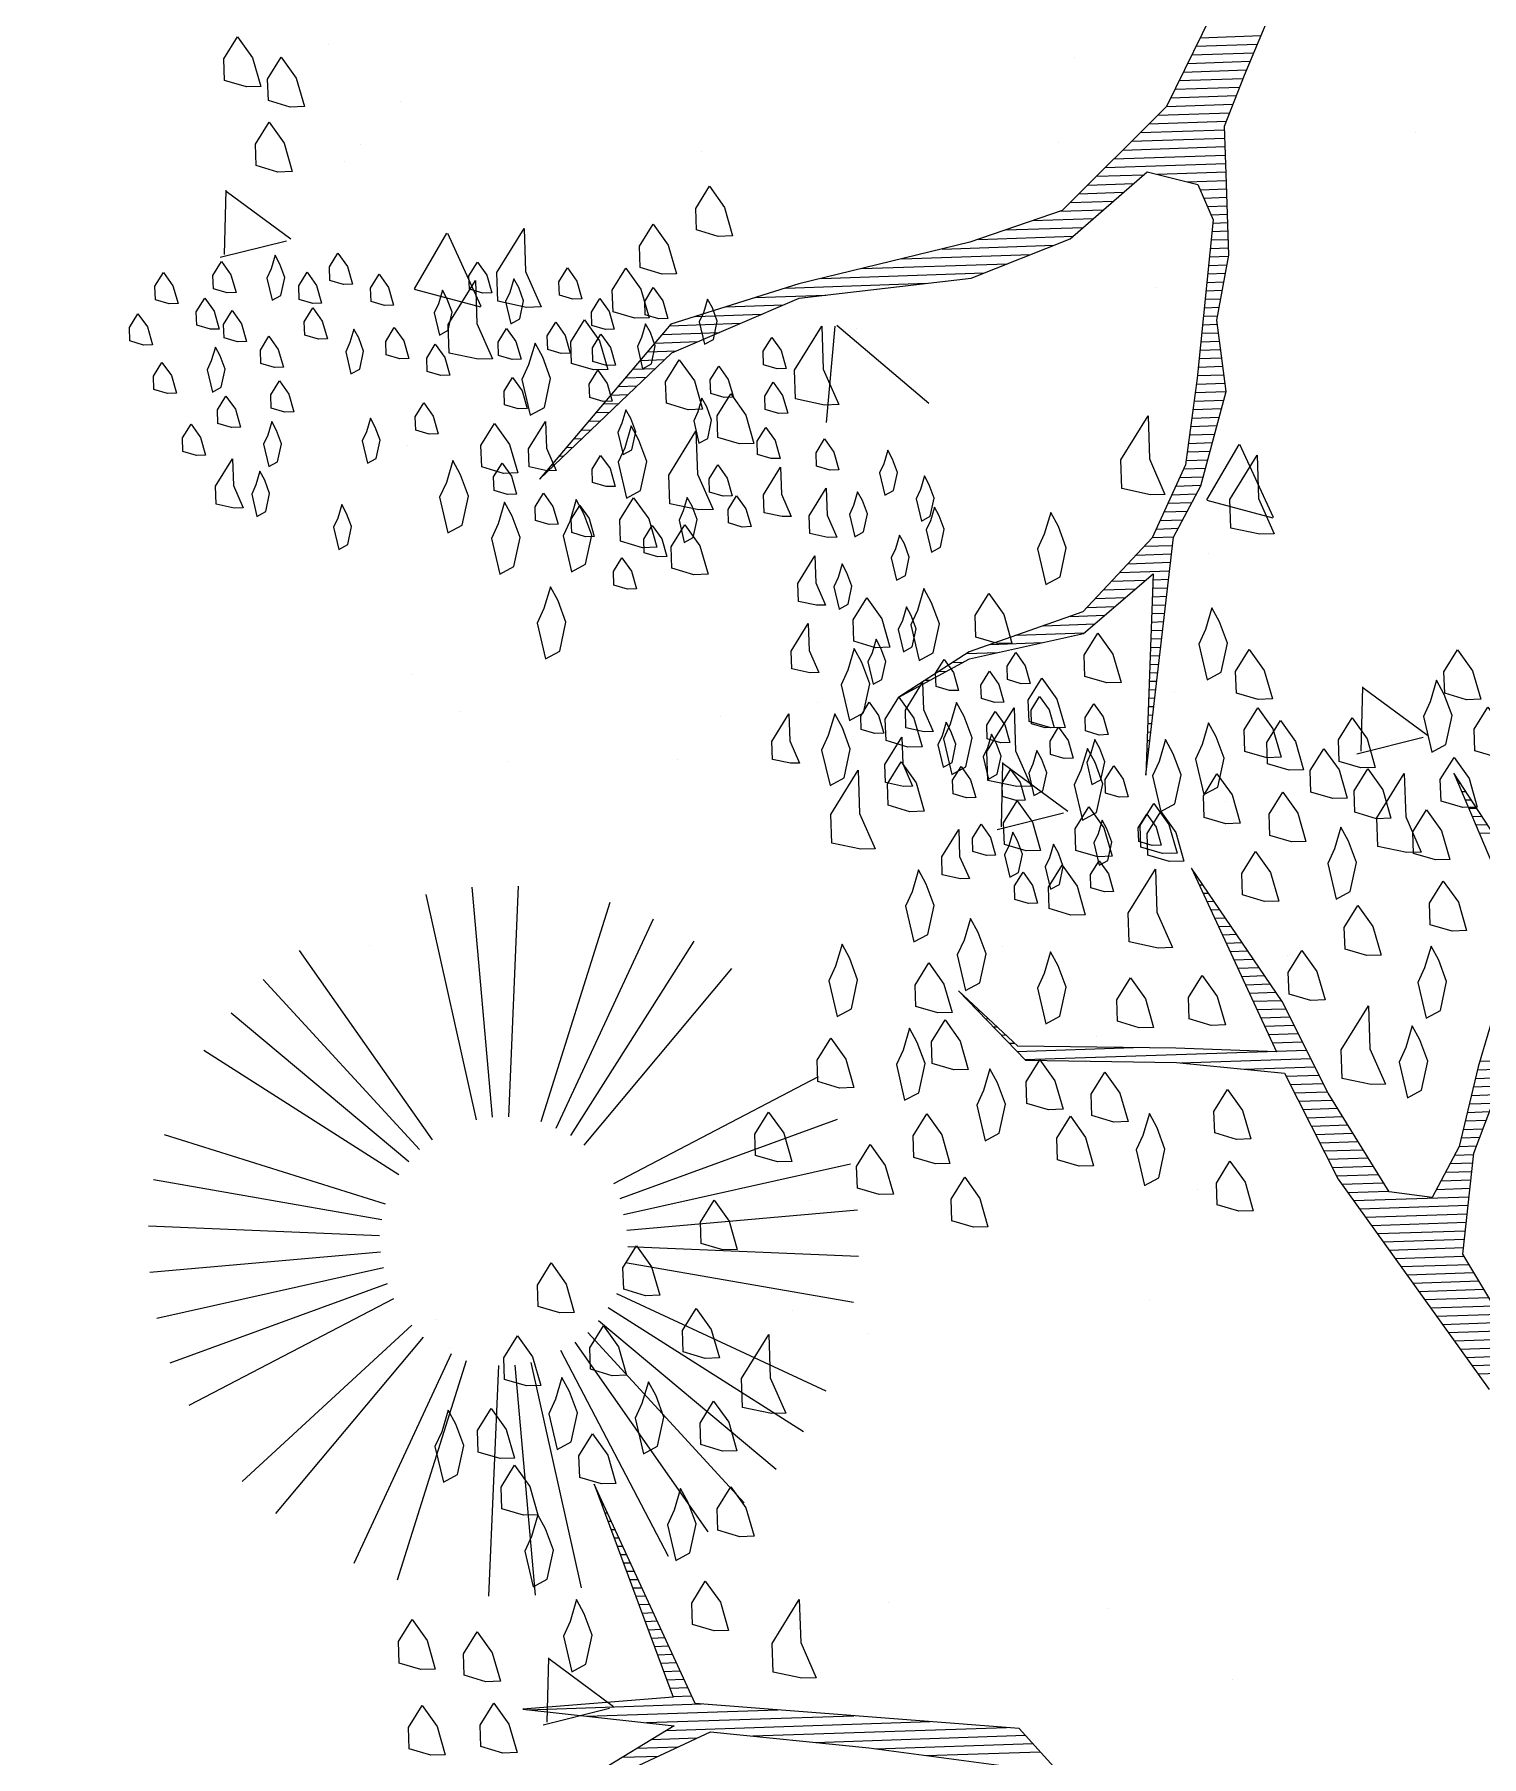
# Model space of a CAD drawing. Header units: millimetres. Extents: x 111 to 1506, y 14 to 566.
# Drawn here: x 218.627 to 219.819, y 159.91 to 161.33 of the extents above; entities that cross this region are included whole.
import ezdxf

# ---------------------------------------------------------------- set-up
doc = ezdxf.new("R2010")
doc.units = ezdxf.units.MM
doc.layers.add('ARBOLES', color=78, linetype='Continuous', lineweight=5)
doc.layers.add('PALMERAS114', color=114, linetype='Continuous', lineweight=5)
doc.styles.add('ATTR', font='romans.shx', dxfattribs={"width": 0.8, "height": 2.52})

# ---------------------------------------------------------------- blocks, each defined once
blk = doc.blocks.new('*X16')
at = {"color": 0}
for p, q in [((17.5775, 17.92), (17.578, 17.92)), ((17.5814, 17.91), (17.584, 17.91)), ((17.5852, 17.9), (17.59, 17.9)), ((17.5891, 17.89), (17.596, 17.89)), ((17.5929, 17.88), (17.602, 17.88)), ((17.5967, 17.87), (17.608, 17.87)), ((17.6006, 17.86), (17.614, 17.86)), ((17.6044, 17.85), (17.62, 17.85)), ((17.2621, 17.82), (17.2622, 17.82)), ((17.2663, 17.81), (17.2685, 17.81)), ((17.2706, 17.8), (17.2748, 17.8)), ((17.2748, 17.79), (17.2811, 17.79)), ((17.279, 17.78), (17.2874, 17.78)), ((17.2832, 17.77), (17.2937, 17.77)), ((17.2875, 17.76), (17.3001, 17.76)), ((17.2917, 17.75), (17.3064, 17.75)), ((17.2959, 17.74), (17.3127, 17.74)), ((17.3002, 17.73), (17.319, 17.73)), ((17.3044, 17.72), (17.3253, 17.72)), ((17.3086, 17.71), (17.3316, 17.71)), ((17.3129, 17.7), (17.3379, 17.7)), ((17.3171, 17.69), (17.3443, 17.69)), ((16.9852, 17.68), (16.9856, 17.68)), ((16.9942, 17.67), (16.9956, 17.67)), ((17.3213, 17.68), (17.3506, 17.68)), ((17.3256, 17.67), (17.3569, 17.67)), ((17.0032, 17.66), (17.0056, 17.66)), ((17.0122, 17.65), (17.0156, 17.65)), ((17.3298, 17.66), (17.3632, 17.66)), ((17.334, 17.65), (17.368, 17.65)), ((17.0212, 17.64), (17.0256, 17.64)), ((17.0302, 17.63), (17.0356, 17.63)), ((17.3382, 17.64), (17.3727, 17.64)), ((17.3425, 17.63), (17.3773, 17.63)), ((17.0392, 17.62), (17.0456, 17.62)), ((17.0482, 17.61), (17.1861, 17.61)), ((17.3467, 17.62), (17.3819, 17.62)), ((17.3509, 17.61), (17.3865, 17.61)), ((17.0572, 17.6), (17.3444, 17.6)), ((17.2417, 17.59), (17.3957, 17.59)), ((17.3552, 17.6), (17.3911, 17.6)), ((17.3167, 17.58), (17.4003, 17.58)), ((17.3657, 17.57), (17.405, 17.57)), ((17.5926, 17.57), (17.6261, 17.57)), ((17.5957, 17.58), (17.6285, 17.58)), ((17.3704, 17.56), (17.4096, 17.56)), ((17.3751, 17.55), (17.4142, 17.55)), ((17.5872, 17.55), (17.6178, 17.55)), ((17.5899, 17.56), (17.6219, 17.56)), ((17.3797, 17.54), (17.4197, 17.54)), ((17.3844, 17.53), (17.4254, 17.53)), ((17.5817, 17.53), (17.6094, 17.53)), ((17.5844, 17.54), (17.6136, 17.54)), ((17.3891, 17.52), (17.4311, 17.52)), ((17.3937, 17.51), (17.4369, 17.51)), ((17.5762, 17.51), (17.6011, 17.51)), ((17.579, 17.52), (17.6053, 17.52)), ((17.3984, 17.5), (17.4426, 17.5)), ((17.4031, 17.49), (17.4483, 17.49)), ((17.5708, 17.49), (17.5928, 17.49)), ((17.5735, 17.5), (17.5969, 17.5)), ((17.4077, 17.48), (17.454, 17.48)), ((17.4124, 17.47), (17.4597, 17.47)), ((17.5623, 17.47), (17.5849, 17.47)), ((17.568, 17.48), (17.5886, 17.48)), ((17.4171, 17.46), (17.4654, 17.46)), ((17.4217, 17.45), (17.4711, 17.45)), ((17.5509, 17.45), (17.582, 17.45)), ((17.5566, 17.46), (17.5834, 17.46)), ((17.4276, 17.44), (17.4769, 17.44)), ((17.4343, 17.43), (17.4826, 17.43)), ((17.5394, 17.43), (17.5792, 17.43)), ((17.5452, 17.44), (17.5806, 17.44)), ((17.441, 17.42), (17.5777, 17.42)), ((17.4476, 17.41), (17.5763, 17.41)), ((17.4543, 17.4), (17.5749, 17.4)), ((17.461, 17.39), (17.5734, 17.39)), ((17.4676, 17.38), (17.572, 17.38)), ((17.4743, 17.37), (17.5706, 17.37)), ((17.481, 17.36), (17.5692, 17.36)), ((17.4876, 17.35), (17.5695, 17.35)), ((17.4943, 17.34), (17.5751, 17.34)), ((17.501, 17.33), (17.5807, 17.33)), ((17.5076, 17.32), (17.5862, 17.32)), ((17.5143, 17.31), (17.5918, 17.31)), ((17.521, 17.3), (17.5973, 17.3)), ((17.5276, 17.29), (17.6029, 17.29)), ((17.5343, 17.28), (17.6084, 17.28)), ((17.541, 17.27), (17.614, 17.27)), ((17.5476, 17.26), (17.6195, 17.26)), ((17.5543, 17.25), (17.6251, 17.25)), ((17.561, 17.24), (17.6307, 17.24)), ((17.5676, 17.23), (17.6362, 17.23)), ((17.5743, 17.22), (17.6418, 17.22)), ((17.581, 17.21), (17.6473, 17.21)), ((16.5321, 17.11), (16.5325, 17.11)), ((16.5355, 17.1), (16.5367, 17.1)), ((16.5388, 17.09), (16.5409, 17.09)), ((16.5421, 17.08), (16.5451, 17.08)), ((16.5454, 17.07), (16.5493, 17.07)), ((16.5488, 17.06), (16.5535, 17.06)), ((16.5521, 17.05), (16.5577, 17.05)), ((16.5554, 17.04), (16.5619, 17.04)), ((16.5588, 17.03), (16.566, 17.03)), ((16.5621, 17.02), (16.5702, 17.02)), ((16.5654, 17.01), (16.5744, 17.01)), ((16.5688, 17), (16.5786, 17)), ((16.5721, 16.99), (16.5828, 16.99)), ((16.5754, 16.98), (16.587, 16.98)), ((16.5788, 16.97), (16.5912, 16.97)), ((16.5821, 16.96), (16.5954, 16.96)), ((16.5854, 16.95), (16.5996, 16.95)), ((16.5888, 16.94), (16.6038, 16.94)), ((16.5921, 16.93), (16.608, 16.93)), ((16.5954, 16.92), (16.6122, 16.92)), ((16.5988, 16.91), (16.6164, 16.91)), ((16.6021, 16.9), (16.6206, 16.9)), ((16.6054, 16.89), (16.6248, 16.89)), ((16.6088, 16.88), (16.629, 16.88)), ((16.6121, 16.87), (16.6331, 16.87)), ((16.6154, 16.86), (16.6373, 16.86)), ((16.443, 16.85), (16.6488, 16.85)), ((16.513, 16.84), (16.7388, 16.84)), ((16.583, 16.83), (16.8288, 16.83)), ((16.6062, 16.82), (16.9188, 16.82)), ((16.5708, 16.8), (16.6189, 16.8)), ((16.5885, 16.81), (16.6422, 16.81)), ((16.7083, 16.81), (17.0088, 16.81)), ((16.7816, 16.8), (17.0309, 16.8)), ((16.5531, 16.79), (16.5956, 16.79)), ((16.8532, 16.79), (17.0394, 16.79)), ((16.9132, 16.78), (17.0478, 16.78)), ((17.5768, 16.14), (17.6489, 16.14)), ((17.5661, 16.12), (17.6396, 16.12)), ((17.5714, 16.13), (17.6443, 16.13)), ((17.5554, 16.1), (17.6304, 16.1)), ((17.5608, 16.11), (17.635, 16.11)), ((17.5448, 16.08), (17.6216, 16.08)), ((17.5501, 16.09), (17.6259, 16.09)), ((17.5341, 16.06), (17.6131, 16.06)), ((17.5394, 16.07), (17.6174, 16.07)), ((17.5127, 16.04), (17.6045, 16.04)), ((17.5234, 16.05), (17.6088, 16.05)), ((17.4913, 16.02), (17.6021, 16.02)), ((17.502, 16.03), (17.6021, 16.03)), ((17.4698, 16), (17.6021, 16)), ((17.4806, 16.01), (17.6021, 16.01)), ((17.4484, 15.98), (17.5044, 15.98)), ((17.4591, 15.99), (17.6021, 15.99)), ((17.5206, 15.98), (17.6021, 15.98)), ((17.427, 15.96), (17.4799, 15.96)), ((17.4377, 15.97), (17.4922, 15.97)), ((17.5556, 15.97), (17.6021, 15.97)), ((17.5707, 15.96), (17.6021, 15.96)), ((17.4036, 15.94), (17.4555, 15.94)), ((17.4163, 15.95), (17.4677, 15.95)), ((17.5747, 15.95), (17.6021, 15.95)), ((17.5787, 15.94), (17.6021, 15.94)), ((17.3386, 15.92), (17.431, 15.92)), ((17.3711, 15.93), (17.4433, 15.93)), ((17.5827, 15.93), (17.6021, 15.93)), ((17.5846, 15.92), (17.6021, 15.92)), ((17.2629, 15.9), (17.3957, 15.9)), ((17.3061, 15.91), (17.4188, 15.91)), ((17.5819, 15.9), (17.6021, 15.9)), ((17.5832, 15.91), (17.6021, 15.91)), ((17.1669, 15.88), (17.3397, 15.88)), ((17.2149, 15.89), (17.3677, 15.89)), ((17.5791, 15.88), (17.6018, 15.88)), ((17.5805, 15.89), (17.6021, 15.89)), ((17.0761, 15.86), (17.2435, 15.86)), ((17.1189, 15.87), (17.3117, 15.87)), ((17.5764, 15.86), (17.5974, 15.86)), ((17.5778, 15.87), (17.5996, 15.87)), ((17.0041, 15.84), (17.0729, 15.84)), ((17.0401, 15.85), (17.1235, 15.85)), ((17.5737, 15.84), (17.5929, 15.84)), ((17.575, 15.85), (17.5951, 15.85)), ((16.9371, 15.82), (17.0215, 15.82)), ((16.9681, 15.83), (17.0472, 15.83)), ((17.5709, 15.82), (17.5885, 15.82)), ((17.5723, 15.83), (17.5907, 15.83)), ((16.919, 15.8), (16.9701, 15.8)), ((16.9281, 15.81), (16.9958, 15.81)), ((17.5682, 15.8), (17.5856, 15.8)), ((17.5696, 15.81), (17.5863, 15.81)), ((16.9009, 15.78), (16.9301, 15.78)), ((16.91, 15.79), (16.9444, 15.79)), ((17.5655, 15.78), (17.5876, 15.78)), ((17.5669, 15.79), (17.5866, 15.79)), ((16.8738, 15.75), (16.8965, 15.75)), ((16.8829, 15.76), (16.9077, 15.76)), ((16.8919, 15.77), (16.9189, 15.77)), ((17.5614, 15.75), (17.5906, 15.75)), ((17.5628, 15.76), (17.5896, 15.76)), ((17.5641, 15.77), (17.5886, 15.77)), ((16.8557, 15.73), (16.8742, 15.73)), ((16.8648, 15.74), (16.8853, 15.74)), ((17.5585, 15.73), (17.5926, 15.73)), ((17.56, 15.74), (17.5916, 15.74)), ((16.8376, 15.71), (16.8518, 15.71)), ((16.8467, 15.72), (16.863, 15.72)), ((17.5551, 15.71), (17.5906, 15.71)), ((17.5568, 15.72), (17.5936, 15.72)), ((16.8195, 15.69), (16.8295, 15.69)), ((16.8286, 15.7), (16.8406, 15.7)), ((17.5518, 15.69), (17.5844, 15.69)), ((17.5535, 15.7), (17.5875, 15.7)), ((16.8014, 15.67), (16.8071, 15.67)), ((16.8105, 15.68), (16.8183, 15.68)), ((17.5485, 15.67), (17.5783, 15.67)), ((17.5501, 15.68), (17.5814, 15.68)), ((16.7833, 15.65), (16.7848, 15.65)), ((16.7924, 15.66), (16.7959, 15.66)), ((17.5451, 15.65), (17.5721, 15.65)), ((17.5468, 15.66), (17.5752, 15.66)), ((17.5402, 15.63), (17.566, 15.63)), ((17.5435, 15.64), (17.5691, 15.64)), ((17.5302, 15.61), (17.5598, 15.61)), ((17.5352, 15.62), (17.5629, 15.62)), ((17.5202, 15.59), (17.5486, 15.59)), ((17.5252, 15.6), (17.5543, 15.6)), ((17.5102, 15.57), (17.5372, 15.57)), ((17.5152, 15.58), (17.5429, 15.58)), ((17.5002, 15.55), (17.5257, 15.55)), ((17.5052, 15.56), (17.5315, 15.56)), ((17.4803, 15.53), (17.5226, 15.53)), ((17.4903, 15.54), (17.5241, 15.54)), ((17.4603, 15.51), (17.5196, 15.51)), ((17.4703, 15.52), (17.5211, 15.52)), ((17.4403, 15.49), (17.4786, 15.49)), ((17.4503, 15.5), (17.4911, 15.5)), ((17.4988, 15.49), (17.5165, 15.49)), ((17.4996, 15.5), (17.5181, 15.5)), ((17.4203, 15.47), (17.4536, 15.47)), ((17.4303, 15.48), (17.4661, 15.48)), ((17.4974, 15.47), (17.5135, 15.47)), ((17.4981, 15.48), (17.515, 15.48)), ((17.368, 15.45), (17.4286, 15.45)), ((17.4, 15.46), (17.4411, 15.46)), ((17.496, 15.45), (17.5105, 15.45)), ((17.4967, 15.46), (17.512, 15.46)), ((17.304, 15.43), (17.3661, 15.43)), ((17.336, 15.44), (17.4161, 15.44)), ((17.4946, 15.43), (17.5074, 15.43)), ((17.4953, 15.44), (17.509, 15.44)), ((17.2587, 15.41), (17.2717, 15.41)), ((17.2754, 15.42), (17.3128, 15.42)), ((17.4931, 15.41), (17.5044, 15.41)), ((17.4938, 15.42), (17.5059, 15.42)), ((17.2254, 15.39), (17.2317, 15.39)), ((17.242, 15.4), (17.2517, 15.4)), ((17.4917, 15.39), (17.5014, 15.39)), ((17.4924, 15.4), (17.5029, 15.4)), ((17.2087, 15.38), (17.2117, 15.38)), ((17.4903, 15.37), (17.4984, 15.37)), ((17.491, 15.38), (17.4999, 15.38)), ((17.4888, 15.35), (17.4953, 15.35)), ((17.4896, 15.36), (17.4968, 15.36)), ((17.4874, 15.33), (17.4923, 15.33)), ((17.4881, 15.34), (17.4938, 15.34)), ((17.486, 15.31), (17.4893, 15.31)), ((17.4867, 15.32), (17.4908, 15.32)), ((17.4846, 15.29), (17.4862, 15.29)), ((17.4853, 15.3), (17.4877, 15.3)), ((17.4831, 15.27), (17.4832, 15.27)), ((17.4838, 15.28), (17.4847, 15.28))]:
    blk.add_line(p, q, dxfattribs=at)
blk = doc.blocks.new('E1E')
at = {"layer": 'ARBOLES', "ltscale": 0.2}
for p, q in [((96.0598, 59.5667), (96.0598, 59.5667)), ((95.5359, 59.5519), (95.5359, 59.5519)), ((96.122, 59.5391), (96.122, 59.5391)), ((96.1796, 59.5223), (96.1796, 59.5223)), ((95.6009, 59.4784), (95.6009, 59.4784)), ((95.2708, 59.4541), (95.2708, 59.4541)), ((95.5845, 59.4467), (95.5298, 59.4067)), ((95.6045, 59.3832), (95.5819, 59.4428)), ((95.6038, 59.3838), (95.5266, 59.4035)), ((95.7975, 59.3971), (95.7975, 59.3971)), ((95.7699, 59.3841), (95.7699, 59.3841)), ((96.2691, 59.314), (96.2691, 59.314)), ((95.473, 59.2552), (95.473, 59.2552)), ((95.4361, 59.2211), (95.4361, 59.2211)), ((95.857, 59.2206), (95.857, 59.2206)), ((96.5118, 59.2106), (96.4571, 59.1706)), ((96.5318, 59.147), (96.5092, 59.2067)), ((96.3217, 59.1674), (96.2544, 59.159)), ((96.3128, 59.1041), (96.322, 59.1672)), ((96.5311, 59.1477), (96.4538, 59.1674)), ((96.3122, 59.1036), (96.2542, 59.1583)), ((95.9214, 59.0448), (95.8936, 59.1364)), ((95.4933, 59.1143), (95.4933, 59.1143)), ((95.92, 59.0432), (95.8063, 59.0804)), ((95.5148, 59.066), (95.4476, 59.0575)), ((95.506, 59.0027), (95.5152, 59.0658)), ((96.4334, 59.0761), (96.4334, 59.0761)), ((95.5054, 59.0022), (95.4473, 59.0568)), ((96.4248, 59.0542), (96.4248, 59.0542)), ((95.9008, 59.0394), (95.9008, 59.0394)), ((95.9924, 59.0443), (95.9924, 59.0443)), ((96.4042, 59.0005), (96.4042, 59.0005)), ((96.4916, 58.9742), (96.4916, 58.9742)), ((95.8256, 58.9566), (95.8256, 58.9566)), ((96.1089, 58.9342), (96.1089, 58.9342)), ((95.6403, 58.8897), (95.6403, 58.8897)), ((95.7844, 58.7923), (95.7844, 58.7923)), ((95.801, 58.7086), (95.801, 58.7086)), ((95.4599, 58.6504), (95.4599, 58.6504)), ((96.7825, 58.4946), (96.7278, 58.4546)), ((96.8025, 58.431), (96.78, 58.4907)), ((96.8019, 58.4317), (96.7246, 58.4514)), ((96.5104, 58.2531), (96.5104, 58.2531)), ((96.1659, 58.1962), (96.1659, 58.1962)), ((96.3063, 58.1771), (96.3063, 58.1771)), ((97.0096, 58.183), (97.0096, 58.183)), ((97.032, 58.1625), (97.032, 58.1625)), ((97.1546, 58.0293), (97.1546, 58.0293)), ((96.6306, 58.0145), (96.6306, 58.0145)), ((96.7075, 58.0206), (96.7075, 58.0206)), ((96.8535, 57.957), (96.8535, 57.957)), ((96.7329, 57.9133), (96.7329, 57.9133)), ((96.3831, 57.8787), (96.3831, 57.8787)), ((97.2321, 57.8433), (97.2321, 57.8433)), ((96.3808, 57.7588), (96.3808, 57.7588)), ((96.5308, 57.6837), (96.5308, 57.6837)), ((96.5309, 57.6553), (96.5309, 57.6553)), ((97.0189, 57.5576), (97.0189, 57.5576)), ((96.9955, 57.5021), (96.9955, 57.5021)), ((96.6945, 57.4157), (96.6945, 57.4157)), ((96.4995, 57.3914), (96.4995, 57.3914)), ((96.3968, 57.2987), (96.3421, 57.2587)), ((96.4168, 57.2351), (96.3942, 57.2948)), ((96.37, 57.2738), (96.37, 57.2738)), ((96.4161, 57.2358), (96.3388, 57.2555))]:
    blk.add_line(p, q, dxfattribs=at)
for points in [[(95.5999, 59.5058), (95.618, 59.509), (95.6252, 59.4927), (95.6198, 59.4611), (95.609, 59.4855), (95.5918, 59.5022)], [(95.7024, 59.5158), (95.7313, 59.5209), (95.7429, 59.4949), (95.7343, 59.4442), (95.7169, 59.4833), (95.6894, 59.51)], [(95.5281, 59.503), (95.5421, 59.5044), (95.5475, 59.4922), (95.5448, 59.4764), (95.5313, 59.485), (95.52, 59.4994)], [(95.5259, 59.4533), (95.5263, 59.4633), (95.5132, 59.4818), (95.5069, 59.4741), (95.51, 59.456), (95.5195, 59.4456), (95.5272, 59.4393)], [(95.5679, 59.4574), (95.5683, 59.4674), (95.5552, 59.4859), (95.5489, 59.4782), (95.5521, 59.4601), (95.5615, 59.4497), (95.5692, 59.4434)], [(95.5846, 59.4746), (95.5986, 59.476), (95.604, 59.4638), (95.6013, 59.448), (95.5877, 59.4565), (95.5764, 59.471)], [(95.4626, 59.4641), (95.4766, 59.4655), (95.482, 59.4533), (95.4793, 59.4375), (95.4658, 59.4461), (95.4545, 59.4605)], [(95.5499, 59.4557), (95.5723, 59.4579), (95.581, 59.4384), (95.5767, 59.413), (95.555, 59.4268), (95.5369, 59.4499)], [(95.6714, 59.463), (95.6938, 59.4652), (95.7025, 59.4457), (95.6981, 59.4204), (95.6764, 59.4341), (95.6584, 59.4572)], [(95.7748, 59.4233), (95.7755, 59.4392), (95.7545, 59.4688), (95.7444, 59.4565), (95.7495, 59.4276), (95.7647, 59.411), (95.7769, 59.4009)], [(95.7992, 59.463), (95.8172, 59.4662), (95.8245, 59.4499), (95.8191, 59.4183), (95.8082, 59.4427), (95.791, 59.4594)], [(96.0834, 59.4127), (96.0842, 59.4286), (96.0632, 59.4582), (96.0531, 59.4459), (96.0581, 59.417), (96.0733, 59.4004), (96.0856, 59.3903)], [(95.4902, 59.4131), (95.4906, 59.423), (95.4775, 59.4416), (95.4712, 59.4339), (95.4744, 59.4158), (95.4839, 59.4054), (95.4916, 59.3991)], [(95.6867, 59.4421), (95.7048, 59.4453), (95.712, 59.4291), (95.7066, 59.3974), (95.6957, 59.4218), (95.6786, 59.4385)], [(96.4055, 59.4359), (96.4235, 59.439), (96.4308, 59.4228), (96.4254, 59.3912), (96.4145, 59.4155), (96.3973, 59.4323)], [(95.6244, 59.429), (95.6384, 59.4304), (95.6438, 59.4182), (95.6411, 59.4024), (95.6275, 59.4109), (95.6162, 59.4254)], [(96.3065, 59.4064), (96.307, 59.4164), (96.2939, 59.4349), (96.2876, 59.4272), (96.2907, 59.4091), (96.3002, 59.3988), (96.3079, 59.3924)], [(96.3942, 59.4065), (96.3946, 59.4164), (96.3815, 59.435), (96.3752, 59.4273), (96.3784, 59.4092), (96.3879, 59.3988), (96.3956, 59.3925)], [(95.4235, 59.4072), (95.4459, 59.4093), (95.4545, 59.3898), (95.4502, 59.3645), (95.4285, 59.3782), (95.4104, 59.4014)], [(95.436, 59.4036), (95.45, 59.4049), (95.4554, 59.3927), (95.4527, 59.3769), (95.4392, 59.3855), (95.4279, 59.4)], [(95.5297, 59.361), (95.5305, 59.3769), (95.5095, 59.4065), (95.4994, 59.3942), (95.5044, 59.3653), (95.5196, 59.3487), (95.5319, 59.3386)], [(95.5825, 59.4), (95.6114, 59.4051), (95.623, 59.3791), (95.6143, 59.3285), (95.597, 59.3675), (95.5695, 59.3942)], [(95.5778, 59.4132), (95.5918, 59.4145), (95.5973, 59.4023), (95.5946, 59.3865), (95.581, 59.3951), (95.5697, 59.4095)], [(95.6671, 59.3676), (95.6678, 59.3835), (95.6468, 59.4131), (95.6367, 59.4008), (95.6418, 59.3719), (95.657, 59.3553), (95.6693, 59.3452)], [(95.67, 59.3811), (95.6705, 59.3911), (95.6574, 59.4096), (95.651, 59.4019), (95.6542, 59.3838), (95.6637, 59.3735), (95.6714, 59.3671)], [(95.6974, 59.4045), (95.7198, 59.4066), (95.7285, 59.3871), (95.7242, 59.3618), (95.7025, 59.3755), (95.6844, 59.3987)], [(95.7328, 59.4042), (95.7468, 59.4056), (95.7522, 59.3934), (95.7495, 59.3776), (95.736, 59.3862), (95.7247, 59.4006)], [(95.5761, 59.3734), (95.5765, 59.3833), (95.5634, 59.4019), (95.5571, 59.3942), (95.5602, 59.3761), (95.5697, 59.3657), (95.5774, 59.3594)], [(95.6239, 59.3752), (95.6244, 59.3852), (95.6113, 59.4037), (95.605, 59.396), (95.6081, 59.3779), (95.6176, 59.3676), (95.6253, 59.3612)], [(95.7813, 59.3561), (95.782, 59.372), (95.761, 59.4016), (95.7509, 59.3893), (95.756, 59.3604), (95.7712, 59.3438), (95.7835, 59.3337)], [(96.1572, 59.352), (96.1579, 59.3679), (96.1369, 59.3975), (96.1268, 59.3852), (96.1319, 59.3563), (96.1471, 59.3397), (96.1594, 59.3296)], [(96.4597, 59.4016), (96.4737, 59.4029), (96.4791, 59.3907), (96.4764, 59.3749), (96.4629, 59.3835), (96.4516, 59.398)], [(95.4844, 59.3715), (95.4984, 59.3729), (95.5038, 59.3607), (95.5011, 59.3449), (95.4875, 59.3535), (95.4762, 59.3679)], [(95.6881, 59.3843), (95.7062, 59.3875), (95.7134, 59.3712), (95.708, 59.3396), (95.6971, 59.364), (95.68, 59.3807)], [(95.815, 59.3727), (95.8331, 59.3758), (95.8404, 59.3596), (95.835, 59.328), (95.8241, 59.3523), (95.8069, 59.369)], [(96.2201, 59.3333), (96.2208, 59.3492), (96.1999, 59.3788), (96.1897, 59.3665), (96.1948, 59.3376), (96.21, 59.321), (96.2223, 59.3108)], [(96.4019, 59.3564), (96.4024, 59.3663), (96.3892, 59.3848), (96.3829, 59.3771), (96.3861, 59.3591), (96.3956, 59.3487), (96.4033, 59.3424)], [(95.5268, 59.3417), (95.5273, 59.3517), (95.5142, 59.3702), (95.5079, 59.3625), (95.511, 59.3444), (95.5205, 59.3341), (95.5282, 59.3277)], [(95.5494, 59.3567), (95.5634, 59.358), (95.5689, 59.3458), (95.5662, 59.33), (95.5526, 59.3386), (95.5413, 59.353)], [(95.6136, 59.3657), (95.6276, 59.3671), (95.633, 59.3549), (95.6303, 59.3391), (95.6167, 59.3477), (95.6054, 59.3621)], [(95.7654, 59.3311), (95.7658, 59.341), (95.7527, 59.3595), (95.7464, 59.3518), (95.7496, 59.3338), (95.7591, 59.3234), (95.7667, 59.3171)], [(96.0138, 59.3638), (96.0278, 59.3651), (96.0333, 59.3529), (96.0306, 59.3371), (96.017, 59.3457), (96.0057, 59.3601)], [(96.0922, 59.323), (96.0929, 59.3389), (96.0719, 59.3686), (96.0618, 59.3563), (96.0669, 59.3274), (96.0821, 59.3107), (96.0944, 59.3006)], [(96.438, 59.3627), (96.452, 59.3641), (96.4575, 59.3519), (96.4548, 59.3361), (96.4412, 59.3446), (96.4299, 59.3591)], [(96.5094, 59.3555), (96.5234, 59.3569), (96.5289, 59.3447), (96.5262, 59.3289), (96.5126, 59.3375), (96.5013, 59.3519)], [(95.3093, 59.3485), (95.3317, 59.3507), (95.3404, 59.3312), (95.3361, 59.3059), (95.3144, 59.3196), (95.2963, 59.3427)], [(95.4279, 59.2922), (95.4286, 59.3081), (95.4076, 59.3377), (95.3975, 59.3255), (95.4026, 59.2965), (95.4178, 59.2799), (95.4301, 59.2698)], [(95.5783, 59.3355), (95.5923, 59.3368), (95.5978, 59.3246), (95.5951, 59.3088), (95.5815, 59.3174), (95.5702, 59.3318)], [(95.68, 59.3369), (95.694, 59.3382), (95.6994, 59.3261), (95.6967, 59.3102), (95.6832, 59.3188), (95.6719, 59.3333)], [(96.3125, 59.3165), (96.3129, 59.3265), (96.2998, 59.345), (96.2935, 59.3373), (96.2967, 59.3192), (96.3062, 59.3089), (96.3138, 59.3025)], [(96.4815, 59.309), (96.4819, 59.3189), (96.4688, 59.3374), (96.4625, 59.3297), (96.4656, 59.3117), (96.4751, 59.3013), (96.4828, 59.295)], [(95.1994, 59.3152), (95.2283, 59.3203), (95.2399, 59.2943), (95.2313, 59.2436), (95.2139, 59.2827), (95.1864, 59.3094)], [(95.5259, 59.3219), (95.54, 59.3232), (95.5454, 59.311), (95.5427, 59.2952), (95.5291, 59.3038), (95.5178, 59.3182)], [(95.5731, 59.3335), (95.5955, 59.3357), (95.6042, 59.3162), (95.5999, 59.2909), (95.5782, 59.3046), (95.5601, 59.3277)], [(95.6339, 59.331), (95.6479, 59.3323), (95.6534, 59.3201), (95.6507, 59.3043), (95.6371, 59.3129), (95.6258, 59.3274)], [(95.7394, 59.2751), (95.7402, 59.291), (95.7192, 59.3206), (95.7091, 59.3083), (95.7141, 59.2794), (95.7293, 59.2628), (95.7416, 59.2527)], [(95.764, 59.325), (95.7864, 59.3272), (95.7951, 59.3077), (95.7908, 59.2824), (95.7691, 59.2961), (95.751, 59.3192)], [(95.9584, 59.3258), (95.9809, 59.328), (95.9895, 59.3085), (95.9852, 59.2832), (95.9635, 59.2969), (95.9454, 59.3201)], [(95.998, 59.3226), (96.0121, 59.324), (96.0175, 59.3118), (96.0148, 59.296), (96.0012, 59.3046), (95.9899, 59.319)], [(96.0156, 59.3201), (96.038, 59.3223), (96.0467, 59.3028), (96.0423, 59.2775), (96.0206, 59.2912), (96.0025, 59.3143)], [(96.0721, 59.3313), (96.0861, 59.3326), (96.0916, 59.3205), (96.0889, 59.3046), (96.0753, 59.3132), (96.064, 59.3277)], [(96.1101, 59.3336), (96.1241, 59.3349), (96.1295, 59.3227), (96.1268, 59.3069), (96.1133, 59.3155), (96.1019, 59.3299)], [(96.1593, 59.3214), (96.1733, 59.3228), (96.1788, 59.3106), (96.1761, 59.2948), (96.1625, 59.3033), (96.1512, 59.3178)], [(96.3947, 59.3288), (96.4087, 59.3302), (96.4141, 59.318), (96.4114, 59.3022), (96.3979, 59.3107), (96.3866, 59.3252)], [(96.5497, 59.3199), (96.5637, 59.3212), (96.5691, 59.309), (96.5664, 59.2932), (96.5528, 59.3018), (96.5415, 59.3162)], [(95.6168, 59.3039), (95.6308, 59.3052), (95.6362, 59.293), (95.6335, 59.2772), (95.6199, 59.2858), (95.6086, 59.3002)], [(95.7496, 59.2899), (95.75, 59.2999), (95.7369, 59.3184), (95.7306, 59.3107), (95.7338, 59.2926), (95.7433, 59.2823), (95.751, 59.2759)], [(95.8246, 59.2746), (95.825, 59.2846), (95.8119, 59.3031), (95.8056, 59.2954), (95.8088, 59.2773), (95.8183, 59.267), (95.826, 59.2606)], [(95.8341, 59.3081), (95.8521, 59.3112), (95.8594, 59.295), (95.854, 59.2634), (95.8431, 59.2878), (95.8259, 59.3045)], [(96.171, 59.3036), (96.1934, 59.3058), (96.2021, 59.2863), (96.1978, 59.261), (96.1761, 59.2747), (96.158, 59.2978)], [(95.3382, 59.2835), (95.3606, 59.2857), (95.3693, 59.2662), (95.365, 59.2409), (95.3433, 59.2546), (95.3252, 59.2777)], [(95.9918, 59.2711), (95.9922, 59.2811), (95.9791, 59.2996), (95.9728, 59.2919), (95.9759, 59.2738), (95.9854, 59.2635), (95.9931, 59.2571)], [(96.1318, 59.2848), (96.1499, 59.288), (96.1571, 59.2717), (96.1517, 59.2401), (96.1408, 59.2645), (96.1237, 59.2812)], [(96.2538, 59.2953), (96.2678, 59.2966), (96.2732, 59.2844), (96.2705, 59.2686), (96.2569, 59.2772), (96.2456, 59.2916)], [(96.4209, 59.2918), (96.4349, 59.2931), (96.4404, 59.2809), (96.4377, 59.2651), (96.4241, 59.2737), (96.4128, 59.2881)], [(95.5385, 59.2713), (95.5609, 59.2735), (95.5696, 59.254), (95.5653, 59.2287), (95.5436, 59.2424), (95.5255, 59.2655)], [(95.6534, 59.2758), (95.6758, 59.2779), (95.6845, 59.2584), (95.6802, 59.2331), (95.6585, 59.2468), (95.6404, 59.27)], [(95.978, 59.2644), (96.0069, 59.2695), (96.0185, 59.2435), (96.0099, 59.1929), (95.9925, 59.2319), (95.965, 59.2586)], [(96.0691, 59.2348), (96.0698, 59.2507), (96.0488, 59.2804), (96.0387, 59.2681), (96.0438, 59.2392), (96.059, 59.2225), (96.0713, 59.2124)], [(96.0717, 59.2775), (96.0857, 59.2789), (96.0912, 59.2667), (96.0885, 59.2509), (96.0749, 59.2594), (96.0636, 59.2739)], [(96.3609, 59.2407), (96.3613, 59.2506), (96.3482, 59.2691), (96.3419, 59.2614), (96.3451, 59.2434), (96.3546, 59.233), (96.3622, 59.2267)], [(96.4643, 59.2819), (96.4783, 59.2832), (96.4837, 59.271), (96.481, 59.2552), (96.4675, 59.2638), (96.4562, 59.2782)], [(96.4941, 59.2805), (96.5081, 59.2819), (96.5136, 59.2697), (96.5109, 59.2539), (96.4973, 59.2625), (96.486, 59.2769)], [(96.5416, 59.2724), (96.5556, 59.2738), (96.561, 59.2616), (96.5583, 59.2458), (96.5447, 59.2544), (96.5334, 59.2688)], [(95.1648, 59.253), (95.1872, 59.2552), (95.1959, 59.2357), (95.1915, 59.2104), (95.1698, 59.2241), (95.1518, 59.2472)], [(95.2732, 59.2545), (95.2956, 59.2567), (95.3043, 59.2372), (95.3, 59.2119), (95.2783, 59.2256), (95.2602, 59.2487)], [(95.7826, 59.2267), (95.7831, 59.2367), (95.77, 59.2552), (95.7636, 59.2475), (95.7668, 59.2294), (95.7763, 59.219), (95.784, 59.2127)], [(95.9317, 59.2639), (95.9457, 59.2652), (95.9511, 59.253), (95.9484, 59.2372), (95.9349, 59.2458), (95.9236, 59.2602)], [(95.849, 59.2417), (95.8671, 59.2448), (95.8743, 59.2286), (95.8689, 59.197), (95.8581, 59.2213), (95.8409, 59.2381)], [(95.8987, 59.2394), (95.9168, 59.2426), (95.924, 59.2264), (95.9186, 59.1947), (95.9078, 59.2191), (95.8906, 59.2358)], [(95.9606, 59.2427), (95.9746, 59.244), (95.98, 59.2318), (95.9773, 59.216), (95.9638, 59.2246), (95.9525, 59.239)], [(96.0808, 59.2134), (96.0812, 59.2233), (96.0681, 59.2418), (96.0618, 59.2341), (96.065, 59.2161), (96.0745, 59.2057), (96.0822, 59.1994)], [(96.1884, 59.1944), (96.1891, 59.2103), (96.1681, 59.24), (96.158, 59.2277), (96.1631, 59.1988), (96.1783, 59.1821), (96.1906, 59.172)], [(96.1815, 59.2387), (96.1955, 59.2401), (96.201, 59.2279), (96.1983, 59.2121), (96.1847, 59.2207), (96.1734, 59.2351)], [(96.2651, 59.237), (96.2791, 59.2384), (96.2845, 59.2262), (96.2818, 59.2104), (96.2683, 59.2189), (96.257, 59.2334)], [(96.3089, 59.237), (96.3229, 59.2384), (96.3284, 59.2262), (96.3257, 59.2104), (96.3121, 59.219), (96.3008, 59.2334)], [(96.3911, 59.2493), (96.4051, 59.2506), (96.4106, 59.2385), (96.4079, 59.2226), (96.3943, 59.2312), (96.383, 59.2457)], [(96.4923, 59.2408), (96.5063, 59.2421), (96.5118, 59.2299), (96.5091, 59.2141), (96.4955, 59.2227), (96.4842, 59.2371)], [(95.3932, 59.23), (95.4156, 59.2322), (95.4243, 59.2127), (95.42, 59.1874), (95.3983, 59.2011), (95.3802, 59.2242)], [(95.4677, 59.1853), (95.4684, 59.2012), (95.4474, 59.2308), (95.4373, 59.2185), (95.4424, 59.1896), (95.4576, 59.173), (95.4699, 59.1629)], [(95.8373, 59.2024), (95.8377, 59.2123), (95.8246, 59.2308), (95.8183, 59.2231), (95.8215, 59.2051), (95.831, 59.1947), (95.8387, 59.1884)], [(96.4097, 59.2186), (96.4237, 59.2199), (96.4291, 59.2077), (96.4264, 59.1919), (96.4129, 59.2005), (96.4016, 59.215)], [(96.4607, 59.2023), (96.4612, 59.2123), (96.4481, 59.2308), (96.4418, 59.2231), (96.4449, 59.205), (96.4544, 59.1947), (96.4621, 59.1883)], [(95.6513, 59.1579), (95.652, 59.1738), (95.6311, 59.2034), (95.621, 59.1911), (95.626, 59.1622), (95.6412, 59.1456), (95.6535, 59.1355)], [(95.761, 59.1879), (95.7614, 59.1978), (95.7483, 59.2163), (95.742, 59.2086), (95.7452, 59.1906), (95.7546, 59.1802), (95.7623, 59.1738)], [(96.0153, 59.1745), (96.0158, 59.1844), (96.0027, 59.2029), (95.9963, 59.1952), (95.9995, 59.1772), (96.009, 59.1668), (96.0167, 59.1605)], [(96.1061, 59.2003), (96.1201, 59.2017), (96.1255, 59.1895), (96.1228, 59.1736), (96.1093, 59.1822), (96.098, 59.1967)], [(96.2368, 59.2082), (96.2658, 59.2133), (96.2773, 59.1873), (96.2687, 59.1367), (96.2513, 59.1757), (96.2238, 59.2024)], [(96.2941, 59.172), (96.2945, 59.1819), (96.2814, 59.2004), (96.2751, 59.1927), (96.2783, 59.1747), (96.2877, 59.1643), (96.2954, 59.158)], [(95.7818, 59.163), (95.7822, 59.173), (95.7691, 59.1915), (95.7628, 59.1838), (95.766, 59.1657), (95.7754, 59.1553), (95.7831, 59.149)], [(95.9304, 59.1902), (95.9444, 59.1916), (95.9498, 59.1794), (95.9471, 59.1636), (95.9336, 59.1722), (95.9222, 59.1866)], [(95.965, 59.1885), (95.9875, 59.1907), (95.9961, 59.1712), (95.9918, 59.1459), (95.9701, 59.1596), (95.952, 59.1827)], [(96.2055, 59.1958), (96.2195, 59.1972), (96.2249, 59.185), (96.2222, 59.1692), (96.2087, 59.1778), (96.1974, 59.1922)], [(96.3428, 59.1937), (96.3568, 59.195), (96.3623, 59.1828), (96.3596, 59.167), (96.346, 59.1756), (96.3347, 59.1901)], [(96.3885, 59.1896), (96.4025, 59.191), (96.4079, 59.1788), (96.4052, 59.163), (96.3916, 59.1716), (96.3803, 59.186)], [(95.8251, 59.1531), (95.8256, 59.163), (95.8125, 59.1816), (95.8062, 59.1739), (95.8093, 59.1558), (95.8188, 59.1454), (95.8265, 59.1391)], [(95.8721, 59.1789), (95.8861, 59.1803), (95.8915, 59.1681), (95.8888, 59.1522), (95.8753, 59.1608), (95.864, 59.1753)], [(96.0251, 59.1763), (96.0475, 59.1784), (96.0562, 59.1589), (96.0518, 59.1336), (96.0301, 59.1473), (96.012, 59.1705)], [(96.1165, 59.166), (96.1305, 59.1673), (96.136, 59.1551), (96.1333, 59.1393), (96.1197, 59.1479), (96.1084, 59.1623)], [(96.127, 59.1749), (96.1494, 59.1771), (96.1581, 59.1575), (96.1538, 59.1322), (96.1321, 59.146), (96.114, 59.1691)], [(96.1626, 59.1719), (96.1766, 59.1732), (96.182, 59.161), (96.1793, 59.1452), (96.1658, 59.1538), (96.1545, 59.1682)], [(95.2017, 59.1525), (95.2241, 59.1547), (95.2328, 59.1352), (95.2285, 59.1099), (95.2068, 59.1236), (95.1887, 59.1468)], [(95.9964, 59.1514), (96.0104, 59.1528), (96.0158, 59.1406), (96.0131, 59.1248), (95.9995, 59.1334), (95.9882, 59.1478)], [(96.0949, 59.1271), (96.0953, 59.137), (96.0822, 59.1555), (96.0759, 59.1479), (96.0791, 59.1298), (96.0885, 59.1194), (96.0962, 59.1131)], [(96.2326, 59.1349), (96.2331, 59.1448), (96.22, 59.1633), (96.2137, 59.1556), (96.2168, 59.1376), (96.2263, 59.1272), (96.234, 59.1209)], [(95.9403, 59.146), (95.9544, 59.1473), (95.9598, 59.1351), (95.9571, 59.1193), (95.9435, 59.1279), (95.9322, 59.1423)], [(96.131, 59.1334), (96.145, 59.1348), (96.1504, 59.1226), (96.1477, 59.1068), (96.1342, 59.1154), (96.1229, 59.1298)], [(96.2116, 59.1424), (96.2405, 59.1475), (96.2521, 59.1215), (96.2434, 59.0709), (96.2261, 59.1099), (96.1986, 59.1366)], [(96.257, 59.1457), (96.271, 59.1471), (96.2765, 59.1349), (96.2738, 59.1191), (96.2602, 59.1277), (96.2489, 59.1421)], [(95.9015, 59.1212), (95.9304, 59.1263), (95.942, 59.1003), (95.9333, 59.0497), (95.916, 59.0887), (95.8885, 59.1154)], [(96.1721, 59.1177), (96.1861, 59.119), (96.1916, 59.1068), (96.1889, 59.091), (96.1753, 59.0996), (96.164, 59.114)], [(95.9584, 59.1053), (95.9725, 59.1067), (95.9779, 59.0945), (95.9752, 59.0787), (95.9616, 59.0872), (95.9503, 59.1017)], [(96.047, 59.0814), (96.0475, 59.0914), (96.0343, 59.1099), (96.028, 59.1022), (96.0312, 59.0841), (96.0407, 59.0737), (96.0484, 59.0674)], [(96.0858, 59.1036), (96.0999, 59.105), (96.1053, 59.0928), (96.1026, 59.077), (96.089, 59.0855), (96.0777, 59.1)], [(96.1082, 59.112), (96.1306, 59.1142), (96.1393, 59.0946), (96.135, 59.0693), (96.1133, 59.0831), (96.0952, 59.1062)], [(96.4906, 59.1108), (96.5131, 59.113), (96.5217, 59.0935), (96.5174, 59.0682), (96.4957, 59.0819), (96.4776, 59.105)], [(95.4533, 59.0775), (95.4822, 59.0826), (95.4938, 59.0566), (95.4852, 59.006), (95.4678, 59.045), (95.4403, 59.0717)], [(95.5683, 59.082), (95.5972, 59.087), (95.6088, 59.061), (95.6001, 59.0104), (95.5827, 59.0494), (95.5553, 59.0762)], [(96.0996, 59.0614), (96.122, 59.0635), (96.1307, 59.044), (96.1264, 59.0187), (96.1047, 59.0324), (96.0866, 59.0556)], [(96.5037, 59.0465), (96.5261, 59.0486), (96.5348, 59.0291), (96.5305, 59.0038), (96.5088, 59.0176), (96.4907, 59.0407)], [(96.5514, 59.0443), (96.5738, 59.0465), (96.5825, 59.027), (96.5782, 59.0017), (96.5565, 59.0154), (96.5384, 59.0385)], [(96.062, 59.0057), (96.0845, 59.0079), (96.0931, 58.9883), (96.0888, 58.963), (96.0671, 58.9768), (96.049, 58.9999)], [(96.8742, 58.5645), (96.8966, 58.5667), (96.9053, 58.5472), (96.9009, 58.5219), (96.8792, 58.5356), (96.8612, 58.5588)], [(96.8091, 58.5356), (96.8315, 58.5378), (96.8402, 58.5183), (96.8359, 58.493), (96.8142, 58.5067), (96.7961, 58.5298)], [(96.9154, 58.4894), (96.9378, 58.4916), (96.9465, 58.4721), (96.9422, 58.4468), (96.9205, 58.4605), (96.9024, 58.4836)], [(96.8511, 58.4763), (96.8735, 58.4785), (96.8822, 58.459), (96.8779, 58.4337), (96.8562, 58.4474), (96.8381, 58.4705)], [(96.7962, 58.3896), (96.7969, 58.4055), (96.7759, 58.4351), (96.7658, 58.4228), (96.7709, 58.3939), (96.7861, 58.3773), (96.7984, 58.3671)], [(96.8635, 58.326), (96.8642, 58.3419), (96.8432, 58.3715), (96.8331, 58.3592), (96.8382, 58.3303), (96.8534, 58.3137), (96.8657, 58.3036)], [(96.562, 58.3554), (96.5909, 58.3605), (96.6025, 58.3345), (96.5939, 58.2839), (96.5765, 58.3229), (96.549, 58.3496)], [(96.6603, 58.3446), (96.6828, 58.3468), (96.6914, 58.3273), (96.6871, 58.302), (96.6654, 58.3157), (96.6473, 58.3388)], [(96.8787, 58.3094), (96.9011, 58.3116), (96.9098, 58.292), (96.9055, 58.2667), (96.8838, 58.2805), (96.8657, 58.3036)], [(96.985, 58.2632), (96.9857, 58.2791), (96.9647, 58.3087), (96.9546, 58.2964), (96.9597, 58.2675), (96.9749, 58.2509), (96.9872, 58.2408)], [(96.7421, 58.2486), (96.7428, 58.2645), (96.7218, 58.2941), (96.7117, 58.2818), (96.7168, 58.2529), (96.732, 58.2363), (96.7443, 58.2261)], [(96.9214, 58.266), (96.9438, 58.2682), (96.9525, 58.2487), (96.9481, 58.2234), (96.9264, 58.2371), (96.9084, 58.2602)], [(96.672, 58.2485), (96.6944, 58.2507), (96.7031, 58.2312), (96.6988, 58.2059), (96.6771, 58.2196), (96.659, 58.2427)], [(96.8187, 58.2515), (96.8411, 58.2537), (96.8498, 58.2342), (96.8455, 58.2089), (96.8238, 58.2226), (96.8057, 58.2457)], [(96.8925, 58.1908), (96.8932, 58.2067), (96.8722, 58.2364), (96.8621, 58.2241), (96.8672, 58.1951), (96.8824, 58.1785), (96.8947, 58.1684)], [(96.8116, 58.1626), (96.8123, 58.1785), (96.7913, 58.2081), (96.7812, 58.1958), (96.7863, 58.1669), (96.8014, 58.1503), (96.8137, 58.1402)], [(96.7197, 58.1762), (96.7422, 58.1784), (96.7508, 58.1589), (96.7465, 58.1336), (96.7248, 58.1473), (96.7067, 58.1705)], [(96.9243, 58.1894), (96.9467, 58.1916), (96.9554, 58.1721), (96.9511, 58.1468), (96.9294, 58.1605), (96.9113, 58.1836)], [(96.8492, 58.1481), (96.8716, 58.1503), (96.8803, 58.1308), (96.8759, 58.1055), (96.8542, 58.1192), (96.8362, 58.1423)], [(96.6887, 58.1235), (96.7176, 58.1285), (96.7292, 58.1025), (96.7206, 58.0519), (96.7032, 58.0909), (96.6757, 58.1177)], [(96.9208, 58.1099), (96.9432, 58.1121), (96.9518, 58.0926), (96.9475, 58.0672), (96.9258, 58.081), (96.9077, 58.1041)], [(96.7704, 58.0975), (96.7928, 58.0997), (96.8015, 58.0802), (96.7972, 58.0549), (96.7755, 58.0686), (96.7574, 58.0917)], [(96.8485, 58.0621), (96.8709, 58.0643), (96.8796, 58.0448), (96.8753, 58.0195), (96.8536, 58.0332), (96.8355, 58.0563)], [(96.7943, 57.9912), (96.8167, 57.9934), (96.8254, 57.9739), (96.8211, 57.9486), (96.7994, 57.9623), (96.7813, 57.9854)], [(96.7771, 57.89), (96.7995, 57.8922), (96.8082, 57.8727), (96.8038, 57.8474), (96.7821, 57.8611), (96.764, 57.8842)], [(96.5725, 57.8769), (96.5949, 57.879), (96.6036, 57.8595), (96.5993, 57.8342), (96.5776, 57.848), (96.5595, 57.8711)], [(96.6715, 57.882), (96.6939, 57.8842), (96.7026, 57.8647), (96.6983, 57.8394), (96.6766, 57.8531), (96.6585, 57.8762)], [(96.6311, 57.8328), (96.6535, 57.835), (96.6622, 57.8155), (96.6578, 57.7902), (96.6362, 57.8039), (96.6181, 57.827)], [(96.7475, 57.7989), (96.7699, 57.8011), (96.7786, 57.7816), (96.7743, 57.7563), (96.7526, 57.77), (96.7345, 57.7931)], [(96.4981, 57.7814), (96.5205, 57.7836), (96.5292, 57.7641), (96.5249, 57.7388), (96.5032, 57.7525), (96.4851, 57.7756)], [(96.6145, 57.7475), (96.6152, 57.7634), (96.5942, 57.793), (96.5841, 57.7807), (96.5892, 57.7518), (96.6044, 57.7352), (96.6167, 57.7251)], [(96.7034, 57.7403), (96.7041, 57.7562), (96.6832, 57.7859), (96.673, 57.7736), (96.6781, 57.7446), (96.6933, 57.728), (96.7056, 57.7179)], [(96.3347, 57.7632), (96.3571, 57.7654), (96.3658, 57.7459), (96.3615, 57.7206), (96.3398, 57.7343), (96.3217, 57.7574)], [(96.4511, 57.7293), (96.4519, 57.7452), (96.4309, 57.7748), (96.4208, 57.7625), (96.4258, 57.7336), (96.441, 57.717), (96.4533, 57.7069)], [(96.5473, 57.7409), (96.5697, 57.7431), (96.5784, 57.7236), (96.5741, 57.6983), (96.5524, 57.712), (96.5343, 57.7351)], [(96.6492, 57.7396), (96.6716, 57.7417), (96.6803, 57.7222), (96.676, 57.6969), (96.6543, 57.7107), (96.6362, 57.7338)], [(96.7967, 57.6883), (96.7974, 57.7042), (96.7764, 57.7339), (96.7663, 57.7216), (96.7714, 57.6927), (96.7866, 57.676), (96.7989, 57.6659)], [(96.483, 57.7279), (96.5054, 57.7301), (96.5141, 57.7106), (96.5097, 57.6853), (96.488, 57.699), (96.4699, 57.7221)], [(96.3637, 57.6982), (96.3861, 57.7003), (96.3948, 57.6808), (96.3905, 57.6555), (96.3688, 57.6692), (96.3507, 57.6924)], [(96.6854, 57.6933), (96.7078, 57.6955), (96.7165, 57.676), (96.7122, 57.6507), (96.6905, 57.6644), (96.6724, 57.6875)], [(96.6023, 57.6174), (96.603, 57.6333), (96.582, 57.6629), (96.5719, 57.6506), (96.577, 57.6217), (96.5922, 57.6051), (96.6045, 57.595)], [(96.6883, 57.6167), (96.689, 57.6326), (96.6681, 57.6622), (96.6579, 57.6499), (96.663, 57.621), (96.6782, 57.6044), (96.6905, 57.5943)], [(96.4946, 57.6317), (96.517, 57.6339), (96.5257, 57.6144), (96.5214, 57.5891), (96.4997, 57.6028), (96.4816, 57.626)], [(96.7541, 57.5914), (96.7548, 57.6073), (96.7339, 57.637), (96.7237, 57.6247), (96.7288, 57.5958), (96.744, 57.5791), (96.7563, 57.569)], [(96.2424, 57.5506), (96.2431, 57.5665), (96.2221, 57.5961), (96.212, 57.5838), (96.2171, 57.5549), (96.2322, 57.5383), (96.2445, 57.5282)], [(96.2604, 57.5976), (96.2893, 57.6027), (96.3009, 57.5767), (96.2923, 57.5261), (96.2749, 57.5651), (96.2474, 57.5918)], [(96.4295, 57.6028), (96.452, 57.605), (96.4606, 57.5855), (96.4563, 57.5602), (96.4346, 57.5739), (96.4165, 57.597)], [(96.3472, 57.5427), (96.3696, 57.5449), (96.3783, 57.5254), (96.374, 57.5001), (96.3523, 57.5138), (96.3342, 57.5369)], [(96.5069, 57.5515), (96.5358, 57.5566), (96.5474, 57.5306), (96.5388, 57.48), (96.5214, 57.519), (96.4939, 57.5457)], [(96.5995, 57.5537), (96.6219, 57.5559), (96.6306, 57.5364), (96.6262, 57.5111), (96.6045, 57.5248), (96.5865, 57.548)], [(96.2547, 57.4704), (96.2554, 57.4863), (96.2344, 57.5159), (96.2243, 57.5036), (96.2294, 57.4747), (96.2446, 57.4581), (96.2569, 57.448)], [(96.5966, 57.4901), (96.619, 57.4923), (96.6277, 57.4728), (96.6234, 57.4475), (96.6017, 57.4612), (96.5836, 57.4843)], [(96.3125, 57.4805), (96.3349, 57.4827), (96.3436, 57.4632), (96.3393, 57.4379), (96.3176, 57.4516), (96.2995, 57.4747)], [(96.4268, 57.469), (96.4492, 57.4712), (96.4578, 57.4517), (96.4535, 57.4264), (96.4318, 57.4401), (96.4137, 57.4633)], [(96.5287, 57.4677), (96.5511, 57.4699), (96.5598, 57.4503), (96.5555, 57.425), (96.5338, 57.4388), (96.5157, 57.4619)], [(96.2432, 57.4263), (96.2656, 57.4285), (96.2743, 57.4089), (96.2699, 57.3836), (96.2482, 57.3974), (96.2302, 57.4205)], [(96.382, 57.3946), (96.3827, 57.4105), (96.3617, 57.4401), (96.3516, 57.4278), (96.3567, 57.3989), (96.3719, 57.3823), (96.3842, 57.3721)], [(96.5757, 57.3795), (96.5764, 57.3954), (96.5555, 57.425), (96.5453, 57.4127), (96.5504, 57.3838), (96.5656, 57.3672), (96.5779, 57.3571)], [(96.4911, 57.412), (96.5135, 57.4142), (96.5222, 57.3947), (96.5179, 57.3694), (96.4962, 57.3831), (96.4781, 57.4062)], [(96.2851, 57.367), (96.3075, 57.3692), (96.3162, 57.3497), (96.3119, 57.3244), (96.2902, 57.3381), (96.2721, 57.3612)], [(96.3545, 57.3512), (96.377, 57.3533), (96.3856, 57.3338), (96.3813, 57.3085), (96.3596, 57.3223), (96.3415, 57.3454)], [(96.4023, 57.349), (96.4247, 57.3512), (96.4334, 57.3317), (96.429, 57.3064), (96.4073, 57.3201), (96.3893, 57.3432)], [(96.4782, 57.3361), (96.5006, 57.3383), (96.5093, 57.3187), (96.5049, 57.2934), (96.4833, 57.3072), (96.4652, 57.3303)], [(96.3489, 57.2239), (96.3496, 57.2398), (96.3286, 57.2695), (96.3185, 57.2572), (96.3236, 57.2282), (96.3387, 57.2116), (96.351, 57.2015)], [(96.2671, 57.2499), (96.2896, 57.2521), (96.2982, 57.2326), (96.2939, 57.2073), (96.2722, 57.221), (96.2541, 57.2441)]]:
    blk.add_lwpolyline(points, close=True, dxfattribs=at)
for points in [[(96.2345, 58.3733), (96.3437, 58.3206), (96.6509, 58.4184), (96.8252, 58.2544), (96.6733, 58.4206), (96.807, 58.4879), (96.6617, 58.4466), (96.7737, 58.5977), (96.6263, 58.4386), (96.4745, 58.3944), (96.3488, 58.3618)], [(95.69, 58.5984), (95.6986, 58.7192), (95.7556, 58.8537), (95.8286, 58.9173), (95.9702, 59.0193), (96.0728, 59.104), (96.1356, 59.2956), (96.0612, 59.13), (95.9644, 59.0324), (95.8141, 58.9498), (95.7376, 58.8768), (95.6921, 58.7864), (95.6408, 58.7791), (95.6133, 58.8058), (95.5691, 58.9576), (95.5473, 59.0415), (95.5509, 59.121), (95.587, 59.215), (95.6765, 59.2938), (95.7242, 59.3618), (95.6736, 59.3003), (95.5783, 59.2345), (95.5364, 59.1535), (95.4683, 59.3414), (95.5314, 59.1123), (95.5256, 59.0552), (95.5373, 58.959), (95.5727, 58.8969), (95.5858, 58.8326), (95.6147, 58.7675), (95.6379, 58.7155), (95.6387, 58.6613), (95.6373, 58.5593)], [(95.9957, 57.8071), (96.1128, 57.719), (96.1404, 57.6221), (96.1426, 57.5296)], [(96.2324, 57.3279), (96.3004, 57.2803), (96.2302, 57.3504)], [(96.1752, 57.4739), (96.1686, 57.5412), (96.1563, 57.6214), (96.162, 57.6785), (96.2039, 57.6894), (96.2965, 57.6215), (96.3732, 57.5543), (96.5063, 57.4655), (96.3594, 57.6027), (96.4534, 57.6368), (96.5994, 57.694), (96.6746, 57.6651), (96.5871, 57.7041), (96.4476, 57.6498), (96.3442, 57.6194), (96.2553, 57.6966), (96.0383, 57.8338)]]:
    blk.add_lwpolyline(points, dxfattribs=at)
at = {"layer": 'ARBOLES', "ltscale": 0.2, "xscale": 0.8372139817761642, "yscale": 0.8372139817761642, "zscale": 0.8372139817761642, "rotation": 204.0028523145856}
blk.add_blockref('*X16', (103.6395, 76.9735), dxfattribs=at)
blk = doc.blocks.new('EVG7')
for p, q in [((-3.91, 19.67), (-9.01, 58.4)), ((1.55, 19.67), (6.65, 58.4)), ((-6.59, 19.1), (-16.71, 56.87)), ((4.23, 19.1), (14.35, 56.87)), ((-9.21, 18.3), (-24.14, 54.35)), ((6.85, 18.3), (21.78, 54.35)), ((-11.62, 16.99), (-31.18, 50.87)), ((9.26, 16.99), (28.82, 50.87)), ((-13.82, 15.38), (-37.7, 46.51)), ((-16, 13.74), (-43.6, 41.34)), ((-17.84, 11.7), (-48.78, 35.44)), ((15.48, 11.7), (46.42, 35.44)), ((17.04, 9.43), (50.78, 28.91)), ((-20.59, 6.96), (-56.61, 21.87)), ((18.24, 6.96), (54.25, 21.87)), ((-21.61, 4.39), (-59.13, 14.44)), ((19.8, 1.68), (58.31, 6.74)), ((-22.19, -1.09), (-61.18, -1.09)), ((19.83, -1.09), (58.82, -1.09)), ((-22.16, -3.85), (-60.66, -8.92)), ((19.8, -3.85), (58.31, -8.92)), ((19.25, -6.56), (56.78, -16.62)), ((-20.59, -9.13), (-56.61, -24.05)), ((-19.4, -11.61), (-53.14, -31.09)), ((-17.84, -13.87), (-48.78, -37.61)), ((15.48, -13.87), (46.42, -37.61)), ((13.64, -15.91), (41.25, -43.51)), ((-13.82, -17.56), (-37.7, -48.69)), ((-11.62, -19.17), (-31.18, -53.05)), ((9.26, -19.17), (28.82, -53.05)), ((11.46, -17.56), (35.35, -48.69)), ((-9.21, -20.47), (-24.14, -56.52)), ((-6.59, -21.27), (-16.71, -59.04)), ((-3.91, -21.84), (-9.01, -60.57)), ((-1.18, -22.12), (-1.18, -61.09)), ((4.23, -21.27), (14.35, -59.04)), ((6.85, -20.47), (21.78, -56.52))]:
    blk.add_line(p, q)
at = {"style": 'ATTR', "width": 0.8, "flags": 9}
blk.add_attdef('ESTCODE', (0, 0), '', height=0.7, dxfattribs=at)

msp = doc.modelspace()

# ---------------------------------------------------------------- block references
at = {"layer": 'ARBOLES', "color": 0, "xscale": 0.8310831642732954, "yscale": 0.8310831642732954, "zscale": 0.8310831642732954, "rotation": 157.9147716791316}
for p in [(311.60582, 176.5868), (311.85665, 174.74121)]:
    msp.add_blockref('E1E', p, dxfattribs=at)
at = {"layer": 'PALMERAS114', "extrusion": (0, 0, -1), "xscale": -0.004880888891868356, "yscale": 0.004880888891718753, "zscale": -0.004880888891868356, "rotation": 294.9205878507973}
msp.add_blockref('EVG7', (-219.0111, 160.34259), dxfattribs=at)

doc.saveas('drawing.dxf')
